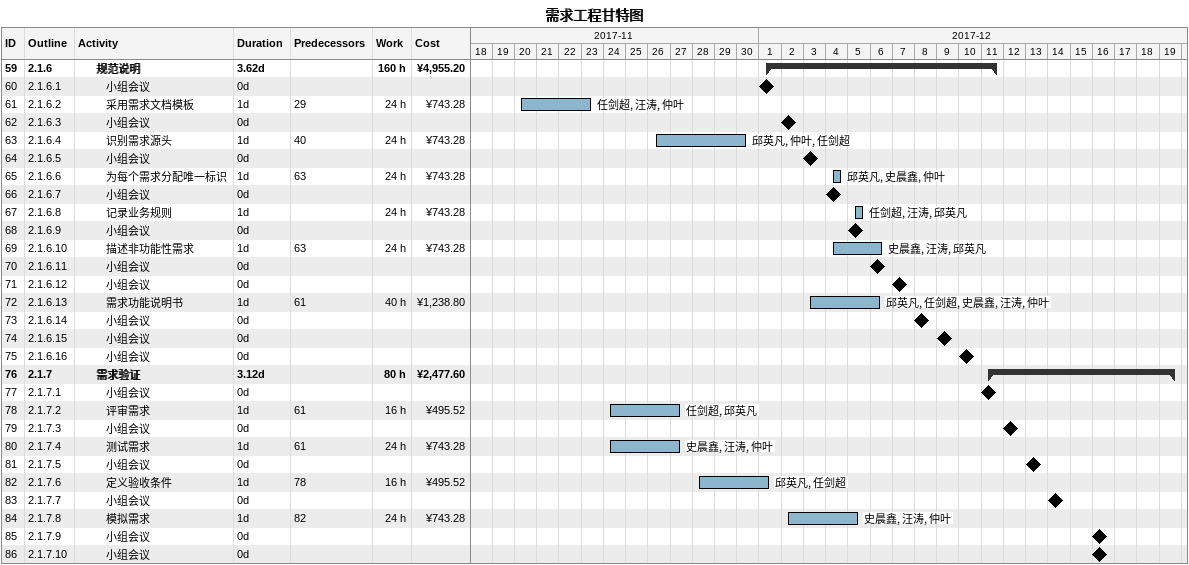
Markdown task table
需求工程甘特图

| ID | WBS | Task | Duration | Start | Finish | Predecessors | Resources | Work (h) | Cost (¥) |
|---|---|---|---|---|---|---|---|---|---|
| 59 | 2.1.6 | **规范说明** | 3.62d | 2017-12-01 | 2017-12-11 |  |  | 160 | 4955.20 |
| 60 | 2.1.6.1 | 小组会议 | 0d | 2017-12-01 | 2017-12-01 |  |  |  |  |
| 61 | 2.1.6.2 | 采用需求文档模板 | 1d | 2017-11-20 | 2017-11-23 | 29 | 任剑超, 汪涛, 仲叶 | 24 | 743.28 |
| 62 | 2.1.6.3 | 小组会议 | 0d | 2017-12-02 | 2017-12-02 |  |  |  |  |
| 63 | 2.1.6.4 | 识别需求源头 | 1d | 2017-11-26 | 2017-11-30 | 40 | 邱英凡, 仲叶, 任剑超 | 24 | 743.28 |
| 64 | 2.1.6.5 | 小组会议 | 0d | 2017-12-03 | 2017-12-03 |  |  |  |  |
| 65 | 2.1.6.6 | 为每个需求分配唯一标识 | 1d | 2017-12-04 | 2017-12-04 | 63 | 邱英凡, 史晨鑫, 仲叶 | 24 | 743.28 |
| 66 | 2.1.6.7 | 小组会议 | 0d | 2017-12-04 | 2017-12-04 |  |  |  |  |
| 67 | 2.1.6.8 | 记录业务规则 | 1d | 2017-12-05 | 2017-12-05 |  | 任剑超, 汪涛, 邱英凡 | 24 | 743.28 |
| 68 | 2.1.6.9 | 小组会议 | 0d | 2017-12-05 | 2017-12-05 |  |  |  |  |
| 69 | 2.1.6.10 | 描述非功能性需求 | 1d | 2017-12-04 | 2017-12-06 | 63 | 史晨鑫, 汪涛, 邱英凡 | 24 | 743.28 |
| 70 | 2.1.6.11 | 小组会议 | 0d | 2017-12-06 | 2017-12-06 |  |  |  |  |
| 71 | 2.1.6.12 | 小组会议 | 0d | 2017-12-07 | 2017-12-07 |  |  |  |  |
| 72 | 2.1.6.13 | 需求功能说明书 | 1d | 2017-12-03 | 2017-12-06 | 61 | 邱英凡, 任剑超, 史晨鑫, 汪涛, 仲叶 | 40 | 1238.80 |
| 73 | 2.1.6.14 | 小组会议 | 0d | 2017-12-08 | 2017-12-08 |  |  |  |  |
| 74 | 2.1.6.15 | 小组会议 | 0d | 2017-12-09 | 2017-12-09 |  |  |  |  |
| 75 | 2.1.6.16 | 小组会议 | 0d | 2017-12-10 | 2017-12-10 |  |  |  |  |
| 76 | 2.1.7 | **需求验证** | 3.12d | 2017-12-11 | 2017-12-19 |  |  | 80 | 2477.60 |
| 77 | 2.1.7.1 | 小组会议 | 0d | 2017-12-11 | 2017-12-11 |  |  |  |  |
| 78 | 2.1.7.2 | 评审需求 | 1d | 2017-11-24 | 2017-11-27 | 61 | 任剑超, 邱英凡 | 16 | 495.52 |
| 79 | 2.1.7.3 | 小组会议 | 0d | 2017-12-12 | 2017-12-12 |  |  |  |  |
| 80 | 2.1.7.4 | 测试需求 | 1d | 2017-11-24 | 2017-11-27 | 61 | 史晨鑫, 汪涛, 仲叶 | 24 | 743.28 |
| 81 | 2.1.7.5 | 小组会议 | 0d | 2017-12-13 | 2017-12-13 |  |  |  |  |
| 82 | 2.1.7.6 | 定义验收条件 | 1d | 2017-11-28 | 2017-12-01 | 78 | 邱英凡, 任剑超 | 16 | 495.52 |
| 83 | 2.1.7.7 | 小组会议 | 0d | 2017-12-14 | 2017-12-14 |  |  |  |  |
| 84 | 2.1.7.8 | 模拟需求 | 1d | 2017-12-02 | 2017-12-05 | 82 | 史晨鑫, 汪涛, 仲叶 | 24 | 743.28 |
| 85 | 2.1.7.9 | 小组会议 | 0d | 2017-12-16 | 2017-12-16 |  |  |  |  |
| 86 | 2.1.7.10 | 小组会议 | 0d | 2017-12-16 | 2017-12-16 |  |  |  |  |
